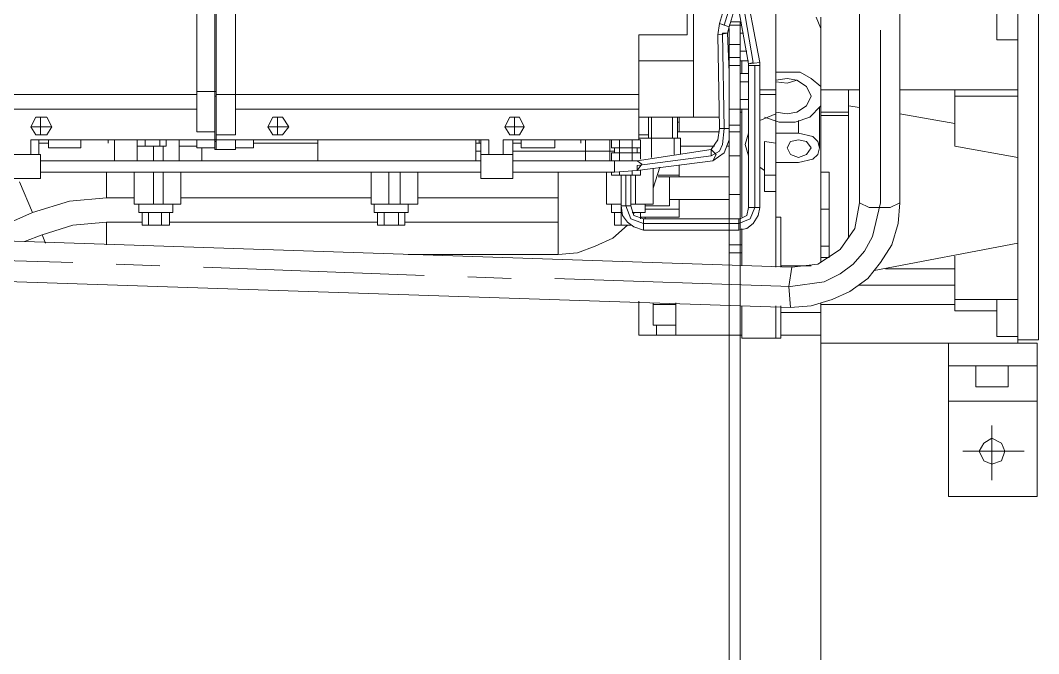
# Model space of a CAD drawing. Header units: millimetres. Extents: x 0.2 to 11.3, y 0.2 to 8.
# Drawn here: x 2.191 to 3.243, y 1.402 to 2.056 of the extents above; entities that cross this region are included whole.
import ezdxf

# ---------------------------------------------------------------- set-up
doc = ezdxf.new("R2010")
doc.units = ezdxf.units.MM
doc.layers.add('PDF_几何图形', color=7, linetype='Continuous')

msp = doc.modelspace()

# ---------------------------------------------------------------- linework, layer by layer
at = {"layer": 'PDF_几何图形', "lineweight": 13}
for points in [[(3.2433, 2.9939), (3.2433, 2.6072), (3.2433, 1.7256), (3.2217, 1.7256)], [(3.15, 1.7222), (3.15, 1.6622), (3.15, 1.5639), (3.2417, 1.5639), (3.2417, 1.7222), (3.2217, 1.7222), (3.2217, 2.2222)], [(3.0583, 2.1506), (3.0583, 1.8672), (3.0683, 1.8622), (3.09, 1.8622), (3.1, 1.8672), (3.1, 2.1506)], [(2.94, 2.1056), (2.935, 2.0872), (2.925, 2.0906), (2.9133, 2.0522), (2.9183, 2.0506), (2.93, 2.0889), (2.935, 2.0872), (2.9233, 2.0489), (2.9133, 2.0522), (2.9117, 2.0406)], [(2.9317, 2.0756), (2.9433, 2.0106), (2.9483, 2.0122), (2.9333, 2.0989), (2.9383, 2.1006), (2.955, 2.0122), (2.955, 2.0089), (2.955, 1.8622), (2.9433, 1.8622), (2.9417, 1.8539), (2.935, 1.8506), (2.9233, 1.8506), (2.835, 1.8506)], [(2.875, 2.0906), (2.88, 2.0906), (2.88, 2.0406), (2.83, 2.0406), (2.83, 1.9322)], [(2.9717, 1.8006), (2.9717, 2.0872), (2.94, 2.0872)], [(2.3917, 2.0839), (2.3917, 1.9222), (2.3933, 1.9222), (2.3933, 2.0839)], [(2.8817, 2.0839), (2.8867, 2.0839), (2.8867, 1.9556), (2.83, 1.9556)], [(2.3917, 1.9406), (2.3733, 1.9406), (2.3733, 2.0656)], [(2.3933, 1.9372), (2.4133, 1.9372), (2.4133, 2.0656)], [(3.2, 2.0689), (3.2, 2.0356), (3.2217, 2.0356)], [(2.83, 1.0989), (2.83, 1.2206), (2.935, 1.2206), (2.935, 1.8506), (2.935, 2.0539), (2.925, 2.0539)], [(3.0133, 2.0589), (3.0183, 2.0472), (3.0183, 1.9672), (3.0067, 1.9556), (2.9917, 1.9506), (2.975, 1.9506), (2.96, 1.9556)], [(3.0183, 2.0589), (3.0183, 1.8056)], [(2.66, 1.0989), (2.66, 1.2939), (2.9233, 1.2939), (2.9233, 1.8506), (2.9233, 2.0472)], [(3.08, 2.0456), (3.08, 1.8672), (3.0717, 1.8322), (3.0633, 1.8172), (3.0517, 1.8039), (3.0383, 1.7939), (3.0217, 1.7856), (2.9867, 1.7806), (2.7433, 1.7889)], [(2.9233, 2.0489), (2.9217, 2.0422), (2.9117, 2.0406), (2.9133, 1.9439), (2.9183, 1.9439), (2.9167, 2.0422), (2.9217, 2.0422), (2.9233, 2.0022)], [(2.9233, 2.0506), (2.9367, 2.0506)], [(2.935, 2.0506), (2.935, 2.0139), (2.9433, 2.0139)], [(2.935, 2.0489), (2.935, 2.0489)], [(2.935, 2.0422), (2.9383, 2.0422)], [(2.9233, 2.0306), (2.935, 2.0306)], [(2.935, 2.0239), (2.9417, 2.0239)], [(2.83, 2.0139), (2.8867, 2.0139)], [(2.935, 2.0172), (2.9233, 2.0172)], [(2.9367, 2.0006), (2.9367, 2.0139)], [(2.955, 2.0122), (2.9433, 2.0106), (2.9433, 2.0089), (2.9433, 1.8622)], [(2.8167, 1.8956), (2.8167, 1.8639), (2.8217, 1.8506), (2.835, 1.8456), (2.9333, 1.8456), (2.945, 1.8506), (2.95, 1.8622), (2.95, 2.0089)], [(2.9233, 2.0089), (2.935, 2.0089)], [(2.9433, 2.0006), (2.935, 2.0006), (2.935, 1.9639), (2.9233, 1.9639)], [(2.955, 2.0089), (2.9433, 2.0089)], [(2.9717, 2.0022), (2.9967, 2.0022), (3.0083, 1.9956), (3.0183, 1.9872)], [(2.935, 1.9989), (2.935, 1.9989)], [(2.9433, 1.9922), (2.935, 1.9922)], [(2.9717, 1.9939), (2.9833, 1.9956), (2.9933, 1.9939), (3.0033, 1.9872), (3.0083, 1.9772), (3.0033, 1.9672), (2.9933, 1.9606), (2.9833, 1.9589), (2.9717, 1.9606)], [(2.9933, 1.9939), (2.9833, 1.9906), (2.9717, 1.9922)], [(3.0183, 1.9972), (3.0183, 1.9972)], [(2.3733, 1.9789), (1.9167, 1.9789)], [(2.3733, 1.9822), (2.3933, 1.9822)], [(2.3933, 1.9789), (2.4133, 1.9789), (2.83, 1.9789)], [(2.955, 1.9839), (2.9717, 1.9839)], [(2.955, 1.9789), (2.9717, 1.9789)], [(3.0183, 1.9839), (3.0583, 1.9839)], [(3.0467, 1.9839), (3.0467, 1.8306)], [(3.1, 1.9839), (3.2217, 1.9839)], [(3.2217, 1.9139), (3.1567, 1.9256), (3.1567, 1.9839)], [(2.3933, 1.9772), (2.3917, 1.9772)], [(2.935, 1.9739), (2.9433, 1.9739)], [(3.2217, 1.9772), (3.1567, 1.9772)], [(2.3733, 1.9639), (1.915, 1.9639)], [(2.83, 1.9639), (2.4133, 1.9639)], [(2.935, 1.9672), (2.935, 1.9672)], [(2.935, 1.9656), (2.935, 1.9656)], [(2.9433, 1.9639), (2.935, 1.9639)], [(2.9367, 1.9606), (2.935, 1.9606)], [(2.9367, 1.8522), (2.9367, 1.9639)], [(2.955, 1.9522), (2.9717, 1.9589)], [(3.0167, 1.9656), (3.0167, 1.9606), (3.0167, 1.9239)], [(3.0183, 1.9572), (3.0467, 1.9572), (3.0467, 1.9606), (3.0183, 1.9606)], [(3.0583, 1.9656), (3.0467, 1.9672)], [(3.1, 1.9589), (3.1567, 1.9489)], [(2.2117, 1.9556), (2.2117, 1.9372)], [(2.4567, 1.9556), (2.4567, 1.9372)], [(2.7017, 1.9556), (2.7017, 1.9372)], [(2.87, 1.9556), (2.87, 1.9339), (2.83, 1.9339), (2.8733, 1.9339), (2.8733, 1.9172)], [(2.84, 1.9556), (2.84, 1.9339), (2.84, 1.9556)], [(2.8433, 1.9556), (2.8433, 1.9339), (2.8433, 1.9139)], [(2.865, 1.9339), (2.865, 1.9556)], [(2.87, 1.9506), (2.8717, 1.9506)], [(2.9133, 1.9556), (2.8717, 1.9556), (2.8717, 1.9406)], [(2.9233, 1.9472), (2.935, 1.9472)], [(2.995, 1.9522), (2.995, 1.9389), (2.9717, 1.9389)], [(2.2017, 1.9456), (2.2233, 1.9456)], [(2.4467, 1.9456), (2.4683, 1.9456)], [(2.6917, 1.9456), (2.7117, 1.9456)], [(2.9233, 1.9439), (2.9133, 1.9439), (2.9117, 1.9322), (2.905, 1.9222), (2.91, 1.9172), (2.9067, 1.9106), (2.8283, 1.9006), (2.8283, 1.9056), (2.905, 1.9156), (2.905, 1.9222), (2.8283, 1.9106), (2.805, 1.9106)], [(2.83, 1.9372), (2.84, 1.9372)], [(2.9133, 1.9406), (2.87, 1.9406)], [(2.9183, 1.9439), (2.9167, 1.9272), (2.9133, 1.9206), (2.905, 1.9156)], [(2.9233, 1.9406), (2.935, 1.9406)], [(2.9433, 1.9389), (2.94, 1.9272), (2.9433, 1.9156)], [(2.995, 1.9389), (3.01, 1.9356), (3.015, 1.9306), (3.0167, 1.9239), (3.015, 1.9172), (3.01, 1.9122), (2.995, 1.9089), (2.9717, 1.9089)], [(2.1767, 1.9322), (2.1767, 1.9172), (2.1767, 1.8922), (2.2117, 1.8922), (2.2117, 1.9172), (2.21, 1.9172), (2.21, 1.9322)], [(2.675, 1.9172), (2.675, 1.9322), (2.2017, 1.9322), (2.2017, 1.9172)], [(2.22, 1.9289), (2.21, 1.9289)], [(2.22, 1.9322), (2.22, 1.9239), (2.2533, 1.9239), (2.2533, 1.9322)], [(2.2817, 1.9289), (2.2817, 1.9322)], [(2.2883, 1.9322), (2.2883, 1.9106)], [(2.3417, 1.9256), (2.3117, 1.9256), (2.3117, 1.9322), (2.3117, 1.9106)], [(2.32, 1.9322), (2.32, 1.9256)], [(2.335, 1.9322), (2.335, 1.9256)], [(2.3383, 1.9106), (2.3383, 1.9256), (2.3417, 1.9256), (2.3417, 1.9322)], [(2.355, 1.9322), (2.355, 1.9106)], [(2.3733, 1.9322), (2.3733, 1.9239), (2.3917, 1.9239)], [(2.3933, 1.9306), (2.3917, 1.9306)], [(2.4133, 1.9322), (2.4133, 1.9222), (2.3933, 1.9222)], [(2.4317, 1.9322), (2.4317, 1.9239), (2.4133, 1.9239)], [(2.4983, 1.9289), (2.4317, 1.9289)], [(2.4983, 1.9322), (2.4983, 1.9106)], [(2.6617, 1.9322), (2.6617, 1.9106)], [(2.6667, 1.9289), (2.6617, 1.9289), (2.6633, 1.9289)], [(2.6633, 1.9289), (2.6633, 1.9289)], [(2.665, 1.9322), (2.665, 1.9289)], [(2.6667, 1.9322), (2.6667, 1.9172), (2.6667, 1.8922), (2.7, 1.8922), (2.7, 1.9322)], [(2.8317, 1.9239), (2.8017, 1.9239), (2.8017, 1.9322), (2.8317, 1.9322), (2.69, 1.9322), (2.69, 1.9172)], [(2.7, 1.9289), (2.7083, 1.9289)], [(2.7083, 1.9322), (2.7083, 1.9239), (2.7433, 1.9239), (2.7433, 1.9322)], [(2.77, 1.9322), (2.77, 1.9289)], [(2.775, 1.9322), (2.775, 1.9106)], [(2.8, 1.9106), (2.8, 1.9322)], [(2.8033, 1.9322), (2.8033, 1.9322)], [(2.81, 1.9322), (2.81, 1.9106)], [(2.8233, 1.9322), (2.8233, 1.9106)], [(2.8317, 1.9322), (2.8317, 1.9122)], [(2.8433, 1.9339), (2.8433, 1.9339)], [(2.8667, 1.9339), (2.8667, 1.9172)], [(2.9067, 1.9106), (2.9183, 1.9189), (2.9233, 1.9322)], [(2.9717, 1.9289), (2.96, 1.9306), (2.96, 1.8789), (2.9717, 1.8789)], [(2.1767, 1.9172), (2.2117, 1.9172)], [(2.3283, 1.9106), (2.3283, 1.9256)], [(2.355, 1.9256), (2.3733, 1.9256)], [(2.3783, 1.9239), (2.3783, 1.9106)], [(2.6617, 1.9206), (2.6667, 1.9206)], [(2.6667, 1.9172), (2.7, 1.9172)], [(2.7, 1.9206), (2.805, 1.9206)], [(2.8317, 1.9189), (2.8017, 1.9189), (2.8017, 1.9106)], [(2.805, 1.9239), (2.805, 1.9189)], [(2.8283, 1.9189), (2.8283, 1.9239)], [(2.9083, 1.9256), (2.8733, 1.9256)], [(2.905, 1.9222), (2.905, 1.9222)], [(2.9217, 1.9256), (2.9233, 1.9256)], [(2.9233, 1.9156), (2.935, 1.9156)], [(2.6667, 1.9106), (2.2117, 1.9106)], [(2.7, 1.9106), (2.805, 1.9106), (2.805, 1.8989), (2.7, 1.8989)], [(2.8333, 1.9072), (2.8283, 1.9106), (2.8333, 1.9072), (2.8283, 1.9006), (2.805, 1.8989)], [(2.8717, 1.9056), (2.8717, 1.8939)], [(2.2117, 1.8989), (2.6667, 1.8989)], [(2.28, 1.8989), (2.28, 1.8722), (2.3083, 1.8722)], [(2.3083, 1.8989), (2.3083, 1.8656), (2.3567, 1.8656), (2.3567, 1.8989)], [(2.3283, 1.8989), (2.3283, 1.8656)], [(2.3383, 1.8989), (2.3383, 1.8656)], [(2.5533, 1.8989), (2.5533, 1.8656), (2.6017, 1.8656), (2.6017, 1.8989)], [(2.5717, 1.8989), (2.5717, 1.8656)], [(2.5833, 1.8989), (2.5833, 1.8656)], [(2.7467, 1.8989), (2.7467, 1.8139), (2.5917, 1.8139)], [(2.7967, 1.8989), (2.7967, 1.8656), (2.8117, 1.8656)], [(2.8017, 1.8989), (2.8017, 1.8956), (2.8317, 1.8956), (2.8317, 1.9006)], [(2.81, 1.8989), (2.81, 1.8956)], [(2.8117, 1.8956), (2.8117, 1.8439)], [(2.8217, 1.8956), (2.8217, 1.8639), (2.8117, 1.8639), (2.8133, 1.8539), (2.8183, 1.8472), (2.825, 1.8422), (2.835, 1.8389)], [(2.8217, 1.8656), (2.845, 1.8656), (2.845, 1.9022)], [(2.8233, 1.9006), (2.8233, 1.8956)], [(2.8267, 1.8656), (2.8267, 1.8956)], [(2.845, 1.8822), (2.8517, 1.9039)], [(2.8717, 1.8956), (2.85, 1.8956)], [(2.955, 1.9039), (2.96, 1.9006)], [(2.96, 1.8956), (2.9717, 1.8956)], [(3.0183, 1.8989), (3.0267, 1.8989), (3.0267, 1.8106), (3.0183, 1.8106)], [(2.19, 1.8889), (2.2033, 1.8572), (2.1583, 1.8372), (2.1367, 1.8289)], [(2.9233, 1.8939), (2.8617, 1.8939), (2.8617, 1.8639), (2.8367, 1.8639)], [(2.8617, 1.8939), (2.85, 1.8939)], [(2.9233, 1.8756), (2.935, 1.8756)], [(2.28, 1.8722), (2.2417, 1.8689), (2.2033, 1.8572)], [(2.3133, 1.8656), (2.3133, 1.8572), (2.3483, 1.8572), (2.3483, 1.8656)], [(2.5533, 1.8722), (2.3567, 1.8722)], [(2.5567, 1.8656), (2.5567, 1.8572), (2.56, 1.8572), (2.56, 1.8439), (2.5883, 1.8439), (2.5883, 1.8572)], [(2.5917, 1.8656), (2.5917, 1.8572), (2.5567, 1.8572)], [(2.6017, 1.8722), (2.7467, 1.8722)], [(2.8017, 1.8656), (2.8017, 1.8572), (2.8117, 1.8572)], [(2.8217, 1.8639), (2.825, 1.8539), (2.835, 1.8506), (2.835, 1.8389), (2.9333, 1.8389), (2.9333, 1.8506)], [(2.8233, 1.8572), (2.8367, 1.8572), (2.8367, 1.8656)], [(2.8717, 1.8706), (2.8717, 1.8522), (2.8317, 1.8522)], [(2.8617, 1.8706), (2.9233, 1.8706)], [(2.9867, 1.7589), (3.0083, 1.7606), (3.03, 1.7672), (3.0483, 1.7756), (3.0667, 1.7889), (3.08, 1.8056), (3.0917, 1.8239), (3.0983, 1.8456), (3.1, 1.8672)], [(3.0583, 1.8672), (3.0533, 1.8406), (3.0383, 1.8189), (3.015, 1.8039), (2.9883, 1.8006)], [(2.3167, 1.8572), (2.3167, 1.8439), (2.345, 1.8439), (2.345, 1.8572)], [(2.3233, 1.8572), (2.3233, 1.8439)], [(2.3367, 1.8572), (2.3367, 1.8439)], [(2.5667, 1.8572), (2.5667, 1.8439)], [(2.5817, 1.8572), (2.5817, 1.8439)], [(2.805, 1.8572), (2.805, 1.8439), (2.8217, 1.8439)], [(2.825, 1.8572), (2.825, 1.8556)], [(2.8317, 1.8572), (2.8317, 1.8506)], [(2.8367, 1.8606), (2.8717, 1.8606)], [(2.9333, 1.8389), (2.9417, 1.8406), (2.9483, 1.8456), (2.9533, 1.8539), (2.955, 1.8622)], [(3.0183, 1.8606), (3.0267, 1.8606)], [(1.6383, 1.8456), (2.9883, 1.8006), (2.985, 1.7806), (2.9867, 1.7589), (1.6367, 1.8039), (1.635, 1.8256), (1.6383, 1.8456), (1.6117, 1.8456)], [(2.2133, 1.8339), (2.245, 1.8439), (2.28, 1.8472)], [(2.3167, 1.8472), (2.28, 1.8472), (2.28, 1.8239)], [(2.56, 1.8472), (2.345, 1.8472)], [(2.7467, 1.8472), (2.5883, 1.8472)], [(2.7467, 1.8139), (2.7667, 1.8156), (2.785, 1.8222), (2.8033, 1.8306), (2.8183, 1.8439)], [(2.8367, 1.8522), (2.8367, 1.8506)], [(2.9767, 1.8006), (2.9767, 1.8522), (2.9717, 1.8522)], [(2.195, 1.8272), (2.2133, 1.8339), (2.2167, 1.8256)], [(2.8367, 1.8389), (2.8367, 1.8389)], [(2.8367, 1.8389), (2.8517, 1.8389)], [(2.8517, 1.8389), (2.8517, 1.8389)], [(2.9367, 1.8022), (2.9367, 1.8406)], [(2.9367, 1.8239), (2.9233, 1.8239), (2.9233, 1.8022)], [(3.0267, 1.8222), (3.0183, 1.8222)], [(3.2217, 1.8256), (3.0733, 1.7972)], [(2.0167, 1.8122), (2.245, 1.8056)], [(2.9233, 1.8156), (2.9367, 1.8156)], [(3.1567, 1.8122), (3.1567, 1.7556), (3.2, 1.7556)], [(2.29, 1.8039), (2.335, 1.8022)], [(2.38, 1.8006), (2.6083, 1.7922)], [(3.0083, 1.8022), (2.9767, 1.8022)], [(2.6533, 1.7906), (2.6983, 1.7889)], [(3.085, 1.7989), (3.1567, 1.7989)], [(3.0567, 1.7822), (3.1567, 1.7822)], [(2.83, 1.7656), (2.83, 1.7306), (2.9367, 1.7306)], [(2.845, 1.7639), (2.845, 1.7406), (2.8683, 1.7406)], [(2.8683, 1.7622), (2.845, 1.7622)], [(2.8683, 1.7639), (2.8683, 1.7306)], [(2.9367, 1.7606), (2.9367, 1.7272), (2.9717, 1.7272), (2.9717, 1.7606)], [(2.9767, 1.7606), (2.9767, 1.7272), (2.9717, 1.7272)], [(3.0183, 1.0822), (3.0183, 1.7222), (3.0183, 1.7639)], [(3.1567, 1.7622), (3.0183, 1.7622)], [(3.1567, 1.7672), (3.2217, 1.7672), (3.2, 1.7672), (3.2, 1.7289), (3.2217, 1.7289)], [(2.9767, 1.7539), (3.0183, 1.7539)], [(2.8483, 1.7406), (2.8483, 1.7306)], [(2.9883, 1.7306), (2.9767, 1.7306), (3.0183, 1.7306)], [(2.9883, 1.7306), (2.9883, 1.7306)], [(3.2217, 1.7222), (3.0183, 1.7222)], [(3.15, 1.6989), (3.2417, 1.6989)], [(3.1783, 1.6989), (3.1783, 1.6772), (3.2117, 1.6772), (3.2117, 1.6989)], [(3.15, 1.6622), (3.2417, 1.6622)], [(3.195, 1.6372), (3.195, 1.5806)], [(3.165, 1.6106), (3.2283, 1.6106)]]:
    msp.add_lwpolyline(points, dxfattribs=at)
for points in [[(2.2183, 1.9372), (2.2233, 1.9456), (2.2183, 1.9556), (2.2067, 1.9556), (2.2017, 1.9456), (2.2067, 1.9372)], [(2.4517, 1.9556), (2.4467, 1.9456), (2.4517, 1.9372), (2.4617, 1.9372), (2.4683, 1.9456), (2.4617, 1.9556)], [(2.7067, 1.9556), (2.6967, 1.9556), (2.6917, 1.9456), (2.6967, 1.9372), (2.7067, 1.9372), (2.7117, 1.9456)], [(3.0083, 1.9239), (3.0033, 1.9172), (2.995, 1.9139), (2.9867, 1.9172), (2.9833, 1.9239), (2.9867, 1.9306), (2.995, 1.9322), (3.0033, 1.9306)], [(3.2083, 1.6106), (3.205, 1.6006), (3.195, 1.5972), (3.1867, 1.6006), (3.1817, 1.6106), (3.1867, 1.6189), (3.195, 1.6239), (3.205, 1.6189)]]:
    msp.add_lwpolyline(points, close=True, dxfattribs=at)

doc.saveas('drawing.dxf')
